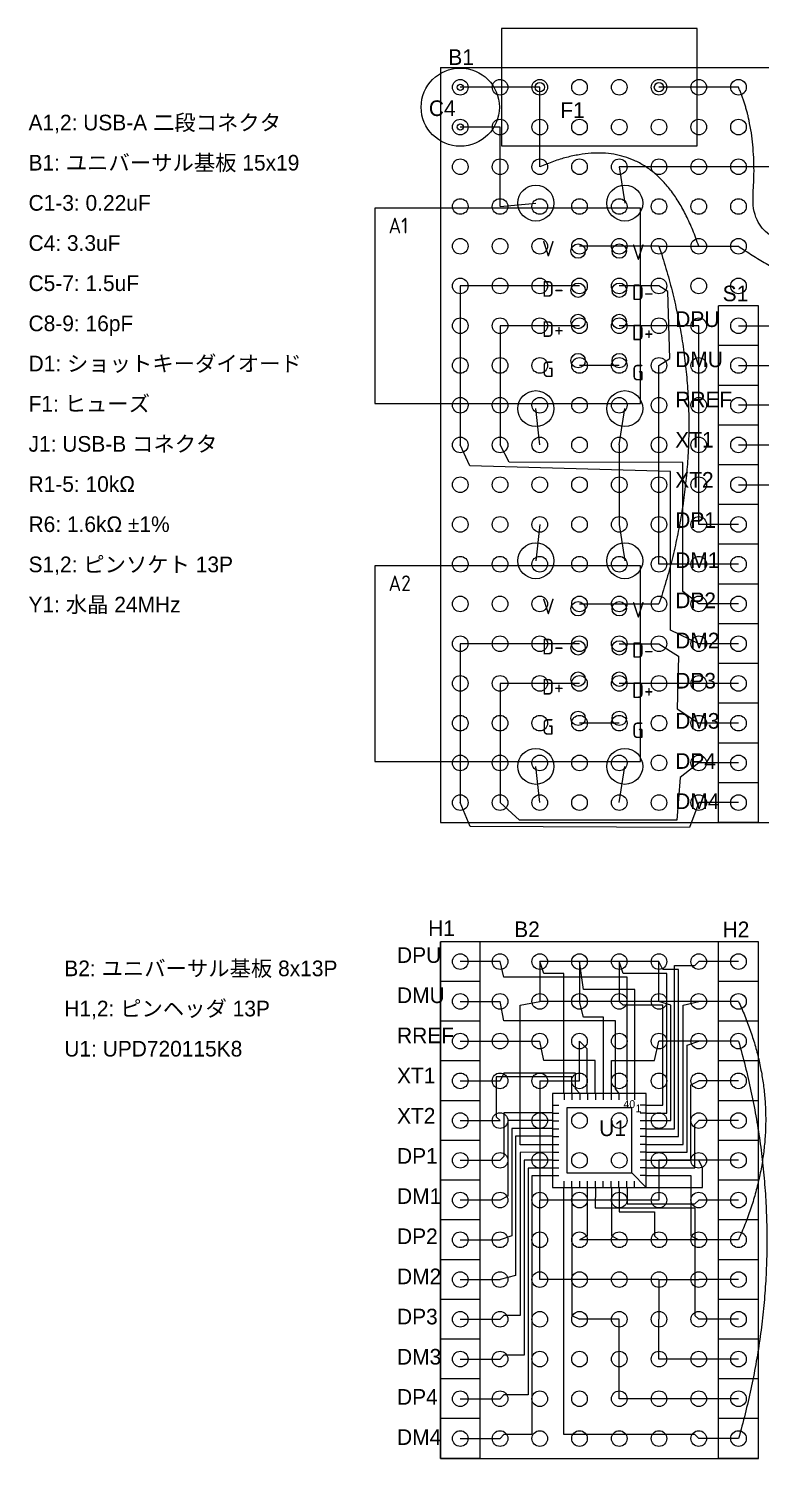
# Model space of a CAD drawing. Extents: x 223 to 333, y -8 to 87.
# Drawn here: x 223.2 to 270, y -8.5 to 82.9 of the extents above; entities that cross this region are included whole.
import ezdxf

# ---------------------------------------------------------------- set-up
doc = ezdxf.new("R2010")
doc.units = 0
doc.layers.get('0').update_dxf_attribs({"linetype": 'CONTINUOUS', "lineweight": 9})
for name, color, linetype, lineweight in [('0_GND', 7, 'CONTINUOUS', 15), ('5V line', 1, 'CONTINUOUS', 15), ('condenser', 5, 'CONTINUOUS', 15)]:
    doc.layers.add(name, color=color, linetype=linetype, lineweight=lineweight)
for name, color, linetype, lineweight, true_color in [('0_wire', 92, 'CONTINUOUS', 15, 0x00c800), ('1_wire', 52, 'CONTINUOUS', 15, 0xdfdf00), ('3.3V line', 40, 'CONTINUOUS', 15, 0xffaa00), ('fuse', 96, 'CONTINUOUS', 15, 0x006c00), ('micon', 216, 'CONTINUOUS', 15, 0x800080), ('resister', 134, 'CONTINUOUS', 15, 0x00b1b1), ('socket_header', 56, 'CONTINUOUS', 15, 0x808000), ('terminal', 16, 'CONTINUOUS', 15, 0x800000), ('universal_board', 253, 'CONTINUOUS', 15, 0xa0a0a4)]:
    doc.layers.add(name, color=color, linetype=linetype, lineweight=lineweight, true_color=true_color)
doc.styles.add('azomix', font='azomix')
doc.styles.add('iso', font='iso')
doc.styles.add('kst32b', font='kst32b')

msp = doc.modelspace()

# ---------------------------------------------------------------- linework, layer by layer
at = {"layer": '0_GND'}
for p, q in [((253.36, 76.64), (250.82, 76.64)), ((253.36, 71.56), (253.36, 76.64)), ((271.14, 74.1), (260.98, 74.1)), ((260.98, 61.4), (258.44, 61.4)), ((260.98, 56.32), (260.98, 51.24)), ((260.98, 38.54), (258.44, 38.54)), ((258.44, 15.68), (258.44, 18.22)), ((255.9, 15.68), (258.44, 15.68)), ((255.9, 15.68), (255.9, 10.6)), ((255.9, 10.6), (255.9, 8.06)), ((266.06, 10.6), (263.52, 10.6)), ((263.52, 10.6), (263.52, 8.06)), ((268.6, 10.6), (266.06, 10.6)), ((263.52, 8.06), (255.9, 8.06)), ((255.9, 2.98), (255.9, 8.06)), ((258.44, 2.98), (255.9, 2.98)), ((263.52, 2.98), (258.44, 2.98)), ((263.52, 2.98), (266.06, 2.98)), ((263.52, 2.98), (263.52, 0.44)), ((268.6, 2.98), (266.06, 2.98)), ((263.52, -2.1), (263.52, 0.44)), ((268.6, -2.1), (263.52, -2.1))]:
    msp.add_line(p, q, dxfattribs=at)
at = {"layer": '0_wire'}
for p, q in [((258.44, 66.48), (250.82, 66.48)), ((250.82, 66.48), (250.82, 56.32)), ((263.52, 66.48), (260.98, 66.48)), ((258.44, 63.94), (253.36, 63.94)), ((253.36, 63.94), (253.36, 56.32)), ((266.06, 63.94), (260.98, 63.94)), ((266.06, 51.24), (266.06, 63.94)), ((268.6, 63.94), (271.14, 63.94)), ((263.52, 48.7), (263.52, 61.4)), ((268.6, 61.4), (271.14, 61.4)), ((271.14, 58.86), (268.6, 58.86)), ((268.6, 56.32), (273.68, 56.32)), ((268.6, 53.78), (271.14, 53.78)), ((268.6, 51.24), (266.06, 51.24)), ((268.6, 48.7), (263.52, 48.7)), ((268.6, 46.16), (266.06, 46.16)), ((258.44, 43.62), (250.82, 43.62)), ((250.82, 43.62), (250.82, 33.46)), ((260.98, 43.62), (263.52, 43.62)), ((268.6, 43.62), (266.06, 43.62)), ((258.44, 41.08), (253.36, 41.08)), ((253.36, 41.08), (253.36, 33.46)), ((268.6, 41.08), (260.98, 41.08)), ((268.6, 38.54), (266.06, 38.54)), ((268.6, 36), (266.06, 36)), ((268.6, 33.46), (266.06, 33.46)), ((253.36, 23.3), (250.82, 23.3)), ((250.82, 20.76), (253.36, 20.76)), ((250.82, 18.22), (253.36, 18.22)), ((250.82, 15.68), (253.36, 15.68)), ((268.6, 15.68), (266.06, 15.68)), ((250.82, 13.14), (253.36, 13.14)), ((268.6, 13.14), (266.06, 13.14)), ((250.82, 10.6), (253.36, 10.6)), ((253.36, 8.06), (250.82, 8.06)), ((268.6, 8.06), (266.06, 8.06)), ((250.82, 5.52), (253.36, 5.52)), ((250.82, 2.98), (253.36, 2.98)), ((250.82, 0.44), (253.36, 0.44)), ((260.98, 0.44), (258.44, 0.44)), ((260.98, -2.1), (260.98, 0.44)), ((268.6, 0.44), (266.06, 0.44)), ((250.82, -2.1), (253.36, -2.1)), ((260.98, -4.64), (260.98, -2.1)), ((250.82, -4.64), (253.36, -4.64)), ((266.06, -4.64), (260.98, -4.64)), ((268.6, -4.64), (266.06, -4.64)), ((250.82, -7.18), (253.36, -7.18))]:
    msp.add_line(p, q, dxfattribs=at)
at = {"layer": '0_wire', "linetype": 'CONTINUOUS', "lineweight": 15}
msp.add_line((253.36, 18.22), (255.9, 18.22), dxfattribs=at)
at = {"layer": '1_wire'}
for p, q in [((266.06, 18.22), (263.52, 18.22)), ((268.6, 18.22), (266.06, 18.22)), ((268.6, -7.18), (266.06, -7.18))]:
    msp.add_line(p, q, dxfattribs=at)
at = {"layer": '3.3V line'}
for p, q in [((258.44, 23.3), (255.9, 23.3)), ((255.9, 23.3), (255.9, 20.76)), ((260.98, 23.3), (258.44, 23.3)), ((258.44, 23.3), (258.44, 20.76)), ((263.52, 23.3), (260.98, 23.3)), ((260.98, 23.3), (260.98, 20.76)), ((263.52, 20.76), (263.52, 23.3)), ((258.44, 20.76), (255.9, 20.76)), ((260.98, 20.76), (258.44, 20.76)), ((263.52, 20.76), (260.98, 20.76)), ((266.06, 20.76), (263.52, 20.76)), ((268.6, 20.76), (266.06, 20.76)), ((260.98, 5.52), (258.44, 5.52)), ((263.52, 5.52), (260.98, 5.52)), ((266.06, 5.52), (263.52, 5.52)), ((268.6, 5.52), (266.06, 5.52))]:
    msp.add_line(p, q, dxfattribs=at)
at = {"layer": '5V line'}
for p, q in [((253.36, 79.18), (250.82, 79.18)), ((255.9, 79.18), (253.36, 79.18)), ((255.9, 74.1), (255.9, 79.18)), ((268.6, 79.18), (263.52, 79.18)), ((260.98, 69.02), (258.44, 69.02)), ((263.52, 69.02), (260.98, 69.02)), ((263.52, 69.02), (266.06, 69.02)), ((266.06, 69.02), (268.6, 69.02)), ((258.44, 46.16), (260.98, 46.16)), ((260.98, 46.16), (263.52, 46.16)), ((268.6, 23.3), (266.06, 23.3))]:
    msp.add_line(p, q, dxfattribs=at)
at = {"layer": 'condenser'}
for centre, radius in [((250.82, 77.91), 2.5), ((250.82, 79.18), 0.2), ((250.82, 76.64), 0.2)]:
    msp.add_circle(centre, radius, dxfattribs=at)
at = {"layer": 'fuse'}
for p, q in [((265.96, 82.93), (253.46, 82.93)), ((253.46, 82.93), (253.46, 75.43)), ((265.96, 75.43), (265.96, 82.93)), ((253.46, 75.43), (265.96, 75.43))]:
    msp.add_line(p, q, dxfattribs=at)
for centre in [(255.9, 79.18), (263.52, 79.18)]:
    msp.add_circle(centre, 0.3, dxfattribs=at)
at = {"layer": 'micon'}
for p, q in [((256.71, 14.87), (256.71, 8.87)), ((262.71, 14.87), (256.71, 14.87)), ((257.46, 14.87), (257.46, 14.47)), ((257.96, 14.87), (257.96, 14.47)), ((258.46, 14.87), (258.46, 14.47)), ((258.96, 14.87), (258.96, 14.47)), ((259.46, 14.87), (259.46, 14.47)), ((259.96, 14.87), (259.96, 14.47)), ((260.46, 14.87), (260.46, 14.47)), ((260.96, 14.87), (260.96, 14.47)), ((261.46, 14.87), (261.46, 14.47)), ((261.96, 14.87), (261.96, 14.47)), ((262.71, 8.87), (262.71, 14.87)), ((256.71, 14.12), (257.11, 14.12)), ((261.785, 13.945), (257.635, 13.945)), ((257.635, 13.945), (257.635, 9.795)), ((261.785, 9.795), (261.785, 13.945)), ((262.71, 14.12), (262.31, 14.12)), ((256.71, 13.62), (257.11, 13.62)), ((256.71, 13.12), (257.11, 13.12)), ((262.71, 13.62), (262.31, 13.62)), ((262.71, 13.12), (262.31, 13.12)), ((256.71, 12.62), (257.11, 12.62)), ((256.71, 12.12), (257.11, 12.12)), ((262.71, 12.62), (262.31, 12.62)), ((262.71, 12.12), (262.31, 12.12)), ((256.71, 11.62), (257.11, 11.62)), ((256.71, 11.12), (257.11, 11.12)), ((262.71, 11.62), (262.31, 11.62)), ((262.71, 11.12), (262.31, 11.12)), ((256.71, 10.62), (257.11, 10.62)), ((256.71, 10.12), (257.11, 10.12)), ((262.71, 10.62), (262.31, 10.62)), ((262.71, 10.12), (262.31, 10.12)), ((256.71, 9.62), (257.11, 9.62)), ((257.46, 8.87), (257.46, 9.27)), ((257.635, 9.795), (261.785, 9.795)), ((257.96, 8.87), (257.96, 9.27)), ((258.46, 8.87), (258.46, 9.27)), ((258.96, 8.87), (258.96, 9.27)), ((259.46, 8.87), (259.46, 9.27)), ((259.96, 8.87), (259.96, 9.27)), ((260.46, 8.87), (260.46, 9.27)), ((260.96, 8.87), (260.96, 9.27)), ((261.46, 8.87), (261.46, 9.27)), ((261.96, 8.87), (261.96, 9.27)), ((262.71, 9.62), (262.31, 9.62)), ((256.71, 8.87), (262.71, 8.87))]:
    msp.add_line(p, q, dxfattribs=at)
at = {"layer": 'resister'}
for p, q in [((260.98, 74.1), (261.33, 71.78)), ((253.36, 71.56), (255.65, 71.78)), ((255.9, 56.32), (255.65, 58.64)), ((260.98, 56.32), (261.33, 58.64)), ((255.9, 51.24), (255.65, 48.92)), ((260.98, 51.24), (261.33, 48.92)), ((255.9, 33.46), (255.65, 35.78)), ((260.98, 33.46), (261.33, 35.78))]:
    msp.add_line(p, q, dxfattribs=at)
for points in [[(263.52, 61.4), (264.202, 61.85), (264.081, 66.119), (263.52, 66.48)], [(266.06, 43.62), (264.263, 44.473), (264.263, 54.615), (251.427, 54.978), (250.82, 56.32)], [(266.06, 46.16), (265.05, 46.955), (265.05, 55.19), (253.939, 55.22), (253.36, 56.32)], [(263.52, 43.62), (264.765, 42.816), (264.687, 39.451), (266.06, 38.54)], [(266.06, 36), (264.869, 35.063), (264.666, 32.331), (254.598, 32.331), (253.36, 33.46)], [(266.06, 33.46), (265.476, 31.875), (251.461, 31.926), (250.82, 33.46)], [(261.48, 14.87), (261.48, 22.3), (253.61, 22.3), (253.36, 23.3)], [(257.44, 14.93), (257.44, 22.55), (256.15, 22.55), (255.9, 23.3)], [(261.98, 14.93), (261.98, 21.51), (258.69, 21.51), (258.44, 23.3)], [(262.71, 13.62), (264.02, 13.62), (264.02, 22.55), (261.23, 22.55), (260.98, 23.3)], [(262.73, 12.62), (264.52, 12.62), (264.52, 23.05), (265.81, 23.05), (266.06, 23.3)], [(262.73, 12.12), (264.77, 12.12), (264.77, 22.8), (263.77, 22.8), (263.52, 23.3)], [(260.98, 14.87), (260.73, 15.18), (260.73, 19.51), (253.61, 19.51), (253.36, 20.76)], [(256.71, 11.6), (254.65, 11.6), (254.65, 20.51), (255.9, 20.76)], [(259.98, 14.93), (259.98, 19.76), (258.69, 19.76), (258.44, 20.76)], [(262.73, 14.12), (263.77, 14.12), (263.77, 20.51), (261.23, 20.51), (260.98, 20.76)], [(262.71, 11.62), (265.06, 11.62), (265.06, 20.51), (266.06, 20.76)], [(262.73, 13.14), (264.27, 13.14), (264.27, 20.51), (263.52, 20.76)], [(259.44, 14.87), (259.44, 16.97), (256.15, 16.97), (255.9, 18.22)], [(258.94, 14.87), (258.94, 17.72), (258.44, 18.22)], [(260.48, 14.87), (260.48, 16.97), (263.23, 16.97), (263.52, 18.22)], [(262.71, 11.12), (265.31, 11.12), (265.31, 17.97), (266.06, 18.22)], [(257.94, 14.862), (257.94, 15.93), (253.11, 15.93), (253.11, 13.39), (253.36, 13.14)], [(258.46, 14.87), (258.19, 15.18), (258.19, 16.18), (253.61, 16.18), (253.36, 15.68)], [(262.71, 10.62), (265.56, 10.6), (265.56, 15.43), (266.06, 15.68)], [(256.71, 13.64), (253.61, 13.64), (253.61, 10.85), (253.36, 10.6)], [(256.71, 13.14), (253.86, 13.14), (253.86, 8.31), (253.36, 8.06)], [(262.73, 10.12), (265.81, 10.12), (265.81, 12.89), (266.06, 13.14)], [(256.71, 12.64), (254.11, 12.64), (254.11, 5.77), (253.36, 5.52)], [(256.71, 12.14), (254.36, 12.14), (254.36, 3.23), (253.36, 2.98)], [(256.71, 11.12), (254.65, 11.1), (254.65, 0.69), (253.61, 0.69), (253.36, 0.44)], [(256.71, 10.6), (254.9, 10.6), (254.9, -1.85), (253.61, -1.85), (253.36, -2.1)], [(256.71, 10.1), (255.15, 10.1), (255.15, -4.39), (253.61, -4.39), (253.36, -4.64)], [(261.785, 9.795), (262.71, 8.87), (266.31, 8.87), (266.31, 10.12), (266.06, 10.6)], [(256.71, 9.6), (255.4, 9.6), (255.4, -6.93), (253.61, -6.93), (253.36, -7.18)], [(262.73, 9.62), (265.56, 9.62), (265.56, 5.77), (266.06, 5.52)], [(266.06, -7.18), (265.81, -6.93), (257.44, -6.93), (257.44, 8.87)], [(257.94, 8.87), (257.94, 0.69), (258.44, 0.44)], [(258.94, 8.87), (258.94, 5.77), (258.44, 5.52)], [(259.46, 8.87), (259.44, 7.56), (265.81, 7.56), (265.81, 0.69), (266.06, 0.44)], [(260.48, 8.87), (260.48, 5.77), (260.98, 5.52)], [(260.98, 8.87), (260.98, 7.31), (263.23, 7.31), (263.23, 5.77), (263.52, 5.52)], [(261.48, 8.87), (261.48, 7.81), (265.81, 7.81), (266.06, 8.06)]]:
    msp.add_lwpolyline(points, dxfattribs=at)
for points in [[(276.22, 69.02), (269.246, 68.25), (269.824, 76.415), (268.6, 79.18)], [(266.06, 69.02), (263.298, 77.258), (255.9, 74.1)], [(263.52, 69.02), (267.331, 57.598), (263.52, 46.16)], [(268.6, 69.02), (275.536, 64.341), (283.84, 63.94)], [(268.6, 20.76), (272.075, 13.276), (268.6, 5.52)], [(268.6, 18.22), (272.227, 5.488), (268.6, -7.18)]]:
    msp.add_open_spline(points, degree=2, dxfattribs=at)
at = {"layer": 'socket_header'}
for p, q in [((267.33, 62.67), (267.33, 65.21)), ((269.87, 65.21), (267.33, 65.21)), ((269.87, 62.67), (269.87, 65.21)), ((267.33, 60.13), (267.33, 62.67)), ((269.87, 62.67), (267.33, 62.67)), ((269.87, 62.67), (267.33, 62.67)), ((269.87, 60.13), (269.87, 62.67)), ((267.33, 57.59), (267.33, 60.13)), ((269.87, 60.13), (267.33, 60.13)), ((269.87, 60.13), (267.33, 60.13)), ((269.87, 57.59), (269.87, 60.13)), ((267.33, 55.05), (267.33, 57.59)), ((269.87, 57.59), (267.33, 57.59)), ((269.87, 57.59), (267.33, 57.59)), ((269.87, 55.05), (269.87, 57.59)), ((267.33, 52.51), (267.33, 55.05)), ((269.87, 55.05), (267.33, 55.05)), ((269.87, 55.05), (267.33, 55.05)), ((269.87, 52.51), (269.87, 55.05)), ((269.87, 52.51), (267.33, 52.51)), ((267.33, 49.97), (267.33, 52.51)), ((269.87, 52.51), (267.33, 52.51)), ((269.87, 49.97), (269.87, 52.51)), ((269.87, 49.97), (267.33, 49.97)), ((267.33, 47.43), (267.33, 49.97)), ((269.87, 49.97), (267.33, 49.97)), ((269.87, 47.43), (269.87, 49.97)), ((269.87, 47.43), (267.33, 47.43)), ((267.33, 44.89), (267.33, 47.43)), ((269.87, 47.43), (267.33, 47.43)), ((269.87, 44.89), (269.87, 47.43)), ((269.87, 44.89), (267.33, 44.89)), ((267.33, 42.35), (267.33, 44.89)), ((269.87, 44.89), (267.33, 44.89)), ((269.87, 42.35), (269.87, 44.89)), ((269.87, 42.35), (267.33, 42.35)), ((267.33, 39.81), (267.33, 42.35)), ((269.87, 42.35), (267.33, 42.35)), ((269.87, 39.81), (269.87, 42.35)), ((269.87, 39.81), (267.33, 39.81)), ((267.33, 37.27), (267.33, 39.81)), ((269.87, 39.81), (267.33, 39.81)), ((269.87, 37.27), (269.87, 39.81)), ((269.87, 37.27), (267.33, 37.27)), ((267.33, 34.73), (267.33, 37.27)), ((269.87, 37.27), (267.33, 37.27)), ((269.87, 34.73), (269.87, 37.27)), ((269.87, 34.73), (267.33, 34.73)), ((267.33, 32.19), (267.33, 34.73)), ((269.87, 34.73), (267.33, 34.73)), ((269.87, 32.19), (269.87, 34.73)), ((269.87, 32.19), (267.33, 32.19)), ((249.55, 22.03), (249.55, 24.57)), ((252.09, 24.57), (249.55, 24.57)), ((252.09, 22.03), (252.09, 24.57)), ((267.33, 22.03), (267.33, 24.57)), ((269.87, 24.57), (267.33, 24.57)), ((269.87, 22.03), (269.87, 24.57)), ((249.55, 19.49), (249.55, 22.03)), ((252.09, 22.03), (249.55, 22.03)), ((252.09, 22.03), (249.55, 22.03)), ((252.09, 19.49), (252.09, 22.03)), ((267.33, 19.49), (267.33, 22.03)), ((269.87, 22.03), (267.33, 22.03)), ((269.87, 22.03), (267.33, 22.03)), ((269.87, 19.49), (269.87, 22.03)), ((249.55, 16.95), (249.55, 19.49)), ((252.09, 19.49), (249.55, 19.49)), ((252.09, 19.49), (249.55, 19.49)), ((252.09, 16.95), (252.09, 19.49)), ((267.33, 16.95), (267.33, 19.49)), ((269.87, 19.49), (267.33, 19.49)), ((269.87, 19.49), (267.33, 19.49)), ((269.87, 16.95), (269.87, 19.49)), ((249.55, 14.41), (249.55, 16.95)), ((252.09, 16.95), (249.55, 16.95)), ((252.09, 16.95), (249.55, 16.95)), ((252.09, 14.41), (252.09, 16.95)), ((267.33, 14.41), (267.33, 16.95)), ((269.87, 16.95), (267.33, 16.95)), ((269.87, 16.95), (267.33, 16.95)), ((269.87, 14.41), (269.87, 16.95)), ((249.55, 11.87), (249.55, 14.41)), ((252.09, 14.41), (249.55, 14.41)), ((252.09, 14.41), (249.55, 14.41)), ((252.09, 11.87), (252.09, 14.41)), ((267.33, 11.87), (267.33, 14.41)), ((269.87, 14.41), (267.33, 14.41)), ((269.87, 14.41), (267.33, 14.41)), ((269.87, 11.87), (269.87, 14.41)), ((252.09, 11.87), (249.55, 11.87)), ((249.55, 9.33), (249.55, 11.87)), ((252.09, 11.87), (249.55, 11.87)), ((252.09, 9.33), (252.09, 11.87)), ((269.87, 11.87), (267.33, 11.87)), ((267.33, 9.33), (267.33, 11.87)), ((269.87, 11.87), (267.33, 11.87)), ((269.87, 9.33), (269.87, 11.87)), ((252.09, 9.33), (249.55, 9.33)), ((249.55, 6.79), (249.55, 9.33)), ((252.09, 9.33), (249.55, 9.33)), ((252.09, 6.79), (252.09, 9.33)), ((269.87, 9.33), (267.33, 9.33)), ((267.33, 6.79), (267.33, 9.33)), ((269.87, 9.33), (267.33, 9.33)), ((269.87, 6.79), (269.87, 9.33)), ((252.09, 6.79), (249.55, 6.79)), ((249.55, 4.25), (249.55, 6.79)), ((252.09, 6.79), (249.55, 6.79)), ((252.09, 4.25), (252.09, 6.79)), ((269.87, 6.79), (267.33, 6.79)), ((267.33, 4.25), (267.33, 6.79)), ((269.87, 6.79), (267.33, 6.79)), ((269.87, 4.25), (269.87, 6.79)), ((252.09, 4.25), (249.55, 4.25)), ((249.55, 1.71), (249.55, 4.25)), ((252.09, 4.25), (249.55, 4.25)), ((252.09, 1.71), (252.09, 4.25)), ((269.87, 4.25), (267.33, 4.25)), ((267.33, 1.71), (267.33, 4.25)), ((269.87, 4.25), (267.33, 4.25)), ((269.87, 1.71), (269.87, 4.25)), ((252.09, 1.71), (249.55, 1.71)), ((249.55, -0.83), (249.55, 1.71)), ((252.09, 1.71), (249.55, 1.71)), ((252.09, -0.83), (252.09, 1.71)), ((269.87, 1.71), (267.33, 1.71)), ((267.33, -0.83), (267.33, 1.71)), ((269.87, 1.71), (267.33, 1.71)), ((269.87, -0.83), (269.87, 1.71)), ((252.09, -0.83), (249.55, -0.83)), ((249.55, -3.37), (249.55, -0.83)), ((252.09, -0.83), (249.55, -0.83)), ((252.09, -3.37), (252.09, -0.83)), ((269.87, -0.83), (267.33, -0.83)), ((267.33, -3.37), (267.33, -0.83)), ((269.87, -0.83), (267.33, -0.83)), ((269.87, -3.37), (269.87, -0.83)), ((252.09, -3.37), (249.55, -3.37)), ((249.55, -5.91), (249.55, -3.37)), ((252.09, -3.37), (249.55, -3.37)), ((252.09, -5.91), (252.09, -3.37)), ((269.87, -3.37), (267.33, -3.37)), ((267.33, -5.91), (267.33, -3.37)), ((269.87, -3.37), (267.33, -3.37)), ((269.87, -5.91), (269.87, -3.37)), ((252.09, -5.91), (249.55, -5.91)), ((249.55, -8.45), (249.55, -5.91)), ((252.09, -5.91), (249.55, -5.91)), ((252.09, -8.45), (252.09, -5.91)), ((269.87, -5.91), (267.33, -5.91)), ((267.33, -8.45), (267.33, -5.91)), ((269.87, -5.91), (267.33, -5.91)), ((269.87, -8.45), (269.87, -5.91)), ((252.09, -8.45), (249.55, -8.45)), ((269.87, -8.45), (267.33, -8.45))]:
    msp.add_line(p, q, dxfattribs=at)
at = {"layer": 'terminal'}
for p, q in [((262.33, 71.46), (245.37, 71.46)), ((245.37, 71.46), (245.37, 58.96)), ((262.33, 58.96), (262.33, 71.46)), ((245.37, 58.96), (262.33, 58.96)), ((262.33, 48.6), (245.37, 48.6)), ((245.37, 48.6), (245.37, 36.1)), ((262.33, 36.1), (262.33, 48.6)), ((245.37, 36.1), (262.33, 36.1))]:
    msp.add_line(p, q, dxfattribs=at)
for centre, radius in [((255.65, 71.78), 1.15), ((261.33, 71.78), 1.15), ((258.35, 68.71), 0.46), ((260.98, 68.71), 0.46), ((258.35, 66.21), 0.46), ((260.98, 66.21), 0.46), ((258.35, 64.21), 0.46), ((260.98, 64.21), 0.46), ((258.35, 61.71), 0.46), ((260.98, 61.71), 0.46), ((255.65, 58.64), 1.15), ((261.33, 58.64), 1.15), ((255.65, 48.92), 1.15), ((261.33, 48.92), 1.15), ((258.35, 45.85), 0.46), ((260.98, 45.85), 0.46), ((258.35, 43.35), 0.46), ((260.98, 43.35), 0.46), ((258.35, 41.35), 0.46), ((260.98, 41.35), 0.46), ((258.35, 38.85), 0.46), ((260.98, 38.85), 0.46), ((255.65, 35.78), 1.15), ((261.33, 35.78), 1.15)]:
    msp.add_circle(centre, radius, dxfattribs=at)
at = {"layer": 'universal_board'}
for p, q in [((249.55, 80.45), (287.65, 80.45)), ((249.55, 80.45), (249.55, 32.19)), ((249.55, 32.19), (287.65, 32.19)), ((269.87, 24.57), (249.55, 24.57)), ((249.55, 24.57), (249.55, -8.45)), ((269.87, -8.45), (269.87, 24.57)), ((249.55, -8.45), (269.87, -8.45))]:
    msp.add_line(p, q, dxfattribs=at)
for centre in [(250.82, 79.18), (253.36, 79.18), (255.9, 79.18), (258.44, 79.18), (260.98, 79.18), (263.52, 79.18), (266.06, 79.18), (268.6, 79.18), (250.82, 76.64), (253.36, 76.64), (255.9, 76.64), (258.44, 76.64), (260.98, 76.64), (263.52, 76.64), (266.06, 76.64), (268.6, 76.64), (250.82, 74.1), (253.36, 74.1), (255.9, 74.1), (258.44, 74.1), (260.98, 74.1), (263.52, 74.1), (266.06, 74.1), (268.6, 74.1), (250.82, 71.56), (253.36, 71.56), (255.9, 71.56), (258.44, 71.56), (260.98, 71.56), (263.52, 71.56), (266.06, 71.56), (268.6, 71.56), (250.82, 69.02), (253.36, 69.02), (255.9, 69.02), (258.44, 69.02), (260.98, 69.02), (263.52, 69.02), (266.06, 69.02), (268.6, 69.02), (250.82, 66.48), (253.36, 66.48), (255.9, 66.48), (258.44, 66.48), (260.98, 66.48), (263.52, 66.48), (266.06, 66.48), (268.6, 66.48), (250.82, 63.94), (253.36, 63.94), (255.9, 63.94), (258.44, 63.94), (260.98, 63.94), (263.52, 63.94), (266.06, 63.94), (268.6, 63.94), (250.82, 61.4), (253.36, 61.4), (255.9, 61.4), (258.44, 61.4), (260.98, 61.4), (263.52, 61.4), (266.06, 61.4), (268.6, 61.4), (250.82, 58.86), (253.36, 58.86), (255.9, 58.86), (258.44, 58.86), (260.98, 58.86), (263.52, 58.86), (266.06, 58.86), (268.6, 58.86), (250.82, 56.32), (253.36, 56.32), (255.9, 56.32), (258.44, 56.32), (260.98, 56.32), (263.52, 56.32), (266.06, 56.32), (268.6, 56.32), (250.82, 53.78), (253.36, 53.78), (255.9, 53.78), (258.44, 53.78), (260.98, 53.78), (263.52, 53.78), (266.06, 53.78), (268.6, 53.78), (250.82, 51.24), (253.36, 51.24), (255.9, 51.24), (258.44, 51.24), (260.98, 51.24), (263.52, 51.24), (266.06, 51.24), (268.6, 51.24), (250.82, 48.7), (253.36, 48.7), (255.9, 48.7), (258.44, 48.7), (260.98, 48.7), (263.52, 48.7), (266.06, 48.7), (268.6, 48.7), (250.82, 46.16), (253.36, 46.16), (255.9, 46.16), (258.44, 46.16), (260.98, 46.16), (263.52, 46.16), (266.06, 46.16), (268.6, 46.16), (250.82, 43.62), (253.36, 43.62), (255.9, 43.62), (258.44, 43.62), (260.98, 43.62), (263.52, 43.62), (266.06, 43.62), (268.6, 43.62), (250.82, 41.08), (253.36, 41.08), (255.9, 41.08), (258.44, 41.08), (260.98, 41.08), (263.52, 41.08), (266.06, 41.08), (268.6, 41.08), (250.82, 38.54), (253.36, 38.54), (255.9, 38.54), (258.44, 38.54), (260.98, 38.54), (263.52, 38.54), (266.06, 38.54), (268.6, 38.54), (250.82, 36), (253.36, 36), (255.9, 36), (258.44, 36), (260.98, 36), (263.52, 36), (266.06, 36), (268.6, 36), (250.82, 33.46), (253.36, 33.46), (255.9, 33.46), (258.44, 33.46), (260.98, 33.46), (263.52, 33.46), (266.06, 33.46), (268.6, 33.46), (250.82, 23.3), (253.36, 23.3), (255.9, 23.3), (258.44, 23.3), (260.98, 23.3), (263.52, 23.3), (266.06, 23.3), (268.6, 23.3), (250.82, 20.76), (253.36, 20.76), (255.9, 20.76), (258.44, 20.76), (260.98, 20.76), (263.52, 20.76), (266.06, 20.76), (268.6, 20.76), (250.82, 18.22), (253.36, 18.22), (255.9, 18.22), (258.44, 18.22), (260.98, 18.22), (263.52, 18.22), (266.06, 18.22), (268.6, 18.22), (250.82, 15.68), (253.36, 15.68), (255.9, 15.68), (258.44, 15.68), (260.98, 15.68), (263.52, 15.68), (266.06, 15.68), (268.6, 15.68), (250.82, 13.14), (253.36, 13.14), (255.9, 13.14), (258.44, 13.14), (260.98, 13.14), (263.52, 13.14), (266.06, 13.14), (268.6, 13.14), (250.82, 10.6), (253.36, 10.6), (255.9, 10.6), (258.44, 10.6), (260.98, 10.6), (263.52, 10.6), (266.06, 10.6), (268.6, 10.6), (250.82, 8.06), (253.36, 8.06), (255.9, 8.06), (258.44, 8.06), (260.98, 8.06), (263.52, 8.06), (266.06, 8.06), (268.6, 8.06), (250.82, 5.52), (253.36, 5.52), (255.9, 5.52), (258.44, 5.52), (260.98, 5.52), (263.52, 5.52), (266.06, 5.52), (268.6, 5.52), (250.82, 2.98), (253.36, 2.98), (255.9, 2.98), (258.44, 2.98), (260.98, 2.98), (263.52, 2.98), (266.06, 2.98), (268.6, 2.98), (250.82, 0.44), (253.36, 0.44), (255.9, 0.44), (258.44, 0.44), (260.98, 0.44), (263.52, 0.44), (266.06, 0.44), (268.6, 0.44), (250.82, -2.1), (253.36, -2.1), (255.9, -2.1), (258.44, -2.1), (260.98, -2.1), (263.52, -2.1), (266.06, -2.1), (268.6, -2.1), (250.82, -4.64), (253.36, -4.64), (255.9, -4.64), (258.44, -4.64), (260.98, -4.64), (263.52, -4.64), (266.06, -4.64), (268.6, -4.64), (250.82, -7.18), (253.36, -7.18), (255.9, -7.18), (258.44, -7.18), (260.98, -7.18), (263.52, -7.18), (266.06, -7.18), (268.6, -7.18)]:
    msp.add_circle(centre, 0.5, dxfattribs=at)

# ---------------------------------------------------------------- texts
at = {"char_height": 1, "attachment_point": 4, "line_spacing_factor": 1.54, "style": 'kst32b'}
for s, insert, width in [('A1,2: USB-A 二段コネクタ\\PB1: ユニバーサル基板 15x19\\PC1-3: 0.22uF\\PC4: 3.3uF\\PC5-7: 1.5uF\\PC8-9: 16pF\\PD1: ショットキーダイオード\\PF1: ヒューズ\\PJ1: USB-B コネクタ\\PR1-5: 10kΩ\\PR6: 1.6kΩ %%P1%\\PS1,2: ピンソケト 13P\\PY1: 水晶 24MHz\\P', (223.232, 61.468), 17.94444), ('B2: ユニバーサル基板 8x13P\\PH1,2: ピンヘッダ 13P\\PU1: UPD720115K8', (225.517, 20.294), 18.39778)]:
    msp.add_mtext(s, dxfattribs=dict(at, insert=insert, width=width))
at = {"layer": 'condenser', "insert": (248.814, 77.836), "char_height": 1, "width": 1.30667, "attachment_point": 4, "line_spacing_factor": 1.54, "style": 'kst32b'}
msp.add_mtext('C4', dxfattribs=at)
at = {"layer": 'fuse', "insert": (257.211, 77.719), "char_height": 1, "width": 0.91111, "attachment_point": 4, "line_spacing_factor": 1.54, "style": 'azomix'}
msp.add_mtext('F1', dxfattribs=at)
at = {"layer": 'micon', "lineweight": 5, "char_height": 0.5, "attachment_point": 4, "style": 'kst32b'}
for s, insert, width in [('40', (261.253, 14.19), 0.63556), ('1', (262.02, 13.919), 0.13889)]:
    msp.add_mtext(s, dxfattribs=dict(at, insert=insert, width=width))
at = {"layer": 'micon', "insert": (259.698, 12.643), "char_height": 1, "width": 1.09778, "attachment_point": 4, "line_spacing_factor": 1.54, "style": 'kst32b'}
msp.add_mtext('U1', dxfattribs=at)
at = {"layer": 'socket_header', "char_height": 1, "attachment_point": 4, "line_spacing_factor": 1.54, "style": 'kst32b'}
for s, insert, width in [('S1', (267.586, 65.997), 1.16667), ('DPU\\PDMU\\PRREF\\PXT1\\PXT2\\PDP1\\PDM1\\PDP2\\PDM2\\PDP3\\PDM3\\PDP4\\PDM4', (264.559, 48.956), 2.94667), ('H1', (248.766, 25.434), 1.09778), ('H2', (267.582, 25.36), 1.20222), ('DPU\\PDMU\\PRREF\\PXT1\\PXT2\\PDP1\\PDM1\\PDP2\\PDM2\\PDP3\\PDM3\\PDP4\\PDM4', (246.779, 8.316), 2.94667)]:
    msp.add_mtext(s, dxfattribs=dict(at, insert=insert, width=width))
at = {"layer": 'terminal', "char_height": 1, "attachment_point": 4, "line_spacing_factor": 1.54, "style": 'iso'}
for s, insert, width in [('A1', (246.237, 70.34), 1.22222), ('V\\PD-\\PD+\\PG', (256.043, 65.01), 1.33333), ('V\\PD-\\PD+\\PG', (261.791, 64.792), 1.33333), ('A2', (246.237, 47.48), 1.44444), ('V\\PD-\\PD+\\PG', (256.043, 42.15), 1.33333), ('V\\PD-\\PD+\\PG', (261.791, 41.932), 1.33333)]:
    msp.add_mtext(s, dxfattribs=dict(at, insert=insert, width=width))
at = {"layer": 'universal_board', "char_height": 1, "attachment_point": 4, "line_spacing_factor": 1.54, "style": 'kst32b'}
for s, insert, width in [('B1', (250.057, 81.107), 1.20222), ('B2', (254.266, 25.367), 1.30667)]:
    msp.add_mtext(s, dxfattribs=dict(at, insert=insert, width=width))

doc.saveas('drawing.dxf')
